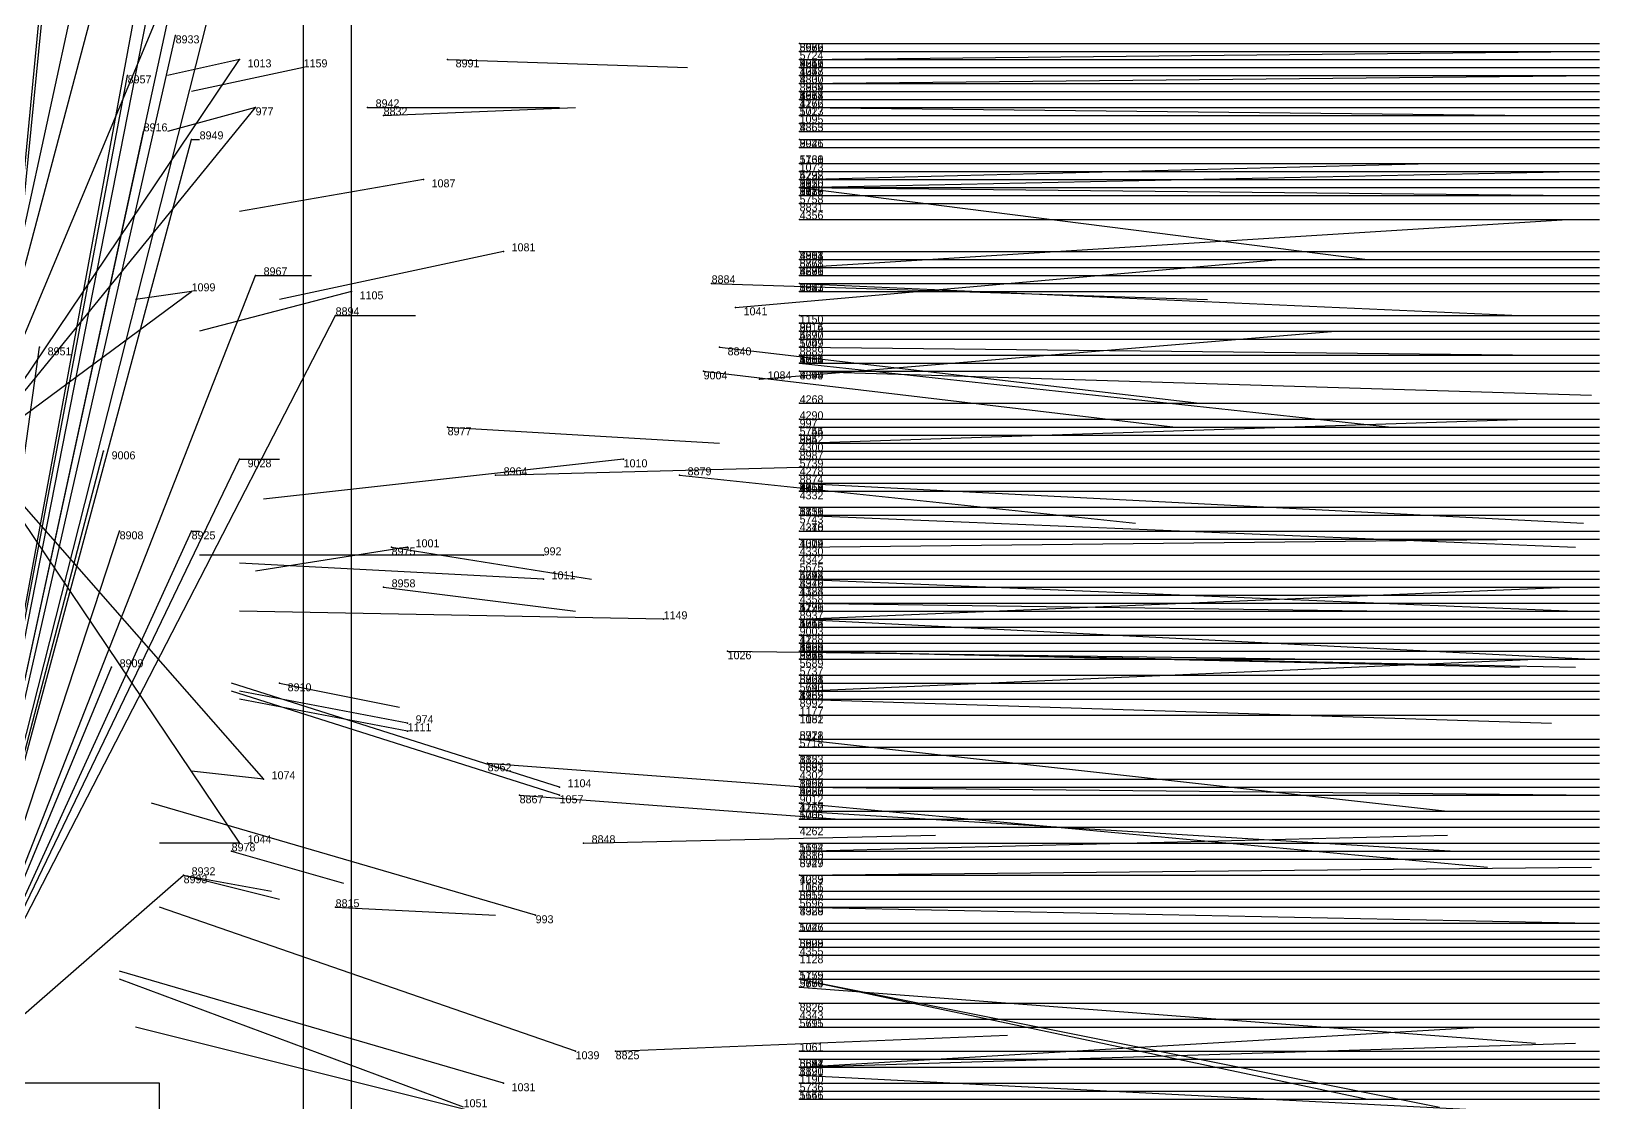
# Model space of a CAD drawing. Extents: x -0.07 to 1.1, y -0.07 to 1.1.
# Drawn here: x 0.904 to 1.1, y 0.2536 to 0.3875 of the extents above; entities that cross this region are included whole.
import ezdxf

# ---------------------------------------------------------------- set-up
doc = ezdxf.new("R2010")
doc.units = 0
for name, color, linetype in [('Clients', 3, 'CONTINUOUS'), ('Facilities', 3, 'CONTINUOUS'), ('Facilities_lines', 3, 'CONTINUOUS'), ('Min_max_boxes', 1, 'CONTINUOUS'), ('Normals', 1, 'CONTINUOUS'), ('Source_points', 5, 'CONTINUOUS'), ('Text', 3, 'CONTINUOUS')]:
    doc.layers.add(name, color=color, linetype=linetype)

msp = doc.modelspace()

# ---------------------------------------------------------------- linework, layer by layer
at = {"layer": 'Clients', "color": 5}
for p in [(0.922, 0.387, 1), (0.93, 0.384), (0.916, 0.382, 1), (0.932, 0.378), (0.918, 0.375, 1), (0.924, 0.374, 1), (0.932, 0.357, 1), (0.924, 0.355), (0.942, 0.352, 1), (0.905, 0.348, 1), (0.913, 0.335, 1), (0.93, 0.334, 1), (0.915, 0.325, 1), (0.924, 0.325, 1), (0.914, 0.308, 1), (0.933, 0.294), (0.93, 0.286), (0.923, 0.282, 1), (0.923, 0.282, 1)]:
    msp.add_point(p, dxfattribs=at)
at = {"layer": 'Facilities', "color": 3}
for p in [(1, 0.386, 0.52), (1, 0.386, 0.827), (1, 0.386, 0.888), (1, 0.385, 0.668), (0.938, 0.383), (0.956, 0.384, 1), (1, 0.384, 0.415), (1, 0.384, 0.949), (1, 0.383, 0.197), (1, 0.383, 0.305), (1, 0.383, 0.79), (1, 0.383, 0.82), (1, 0.382, 0.364), (1, 0.382, 0.395), (1, 0.381, 0.927), (1, 0.381, 0.879), (1, 0.381, 0.825), (1, 0.38, 0.727), (1, 0.379, 0.185), (1, 0.379, 0.407), (1, 0.379, 0.253), (1, 0.379, 0.468), (1, 0.379, 0.765), (0.946, 0.378, 1), (0.948, 0.377, 1), (1, 0.378, 0.036), (1, 0.378, 0.134), (1, 0.377, 0.637), (1, 0.376, 0.093), (1, 0.376, 0.38), (1, 0.375, 0.898), (1, 0.374, 0.809), (1, 0.373, 0.86), (1, 0.371, 0.224), (1, 0.371, 0.142), (1, 0.371, 0.751), (1, 0.371, 0.516), (0.953, 0.369), (1, 0.37, 0.6), (1, 0.37, 0.535), (1, 0.369, 0.146), (1, 0.369, 0.01), (1, 0.369, 0.475), (1, 0.368, 0.059), (1, 0.368, 0.152), (1, 0.368, 0.581), (1, 0.368, 0.885), (1, 0.368, 0.996), (1, 0.368, 0.949), (1, 0.367, 0.185), (1, 0.367, 0.557), (1, 0.366, 0.802), (1, 0.364, 0.297), (0.963, 0.36), (1, 0.36, 0.317), (1, 0.36, 0.286), (1, 0.36, 0.837), (1, 0.359, 0.822), (1, 0.358, 0.71), (1, 0.358, 0.668), (1, 0.358, 0.952), (1, 0.357, 0.313), (1, 0.357, 0.924), (0.944, 0.355), (0.989, 0.356, 1), (1, 0.356, 0.745), (1, 0.356, 0.969), (1, 0.355, 0.158), (1, 0.355, 0.901), (0.992, 0.353), (1, 0.352, 0.108), (1, 0.351, 0.892), (1, 0.35, 0.713), (1, 0.35, 0.818), (1, 0.349, 0.152), (1, 0.349, 0.478), (1, 0.349, 0.714), (0.99, 0.348, 1), (1, 0.348, 0.963), (1, 0.347, 0.227), (1, 0.346, 0.299), (1, 0.346, 0.572), (1, 0.346, 0.993), (0.988, 0.345, 1), (0.995, 0.344), (1, 0.345, 0.489), (1, 0.345, 0.936), (1, 0.341, 0.254), (0.956, 0.338, 1), (1, 0.339, 0.417), (1, 0.338, 0.242), (1, 0.338, 0.745), (1, 0.337, 0.566), (1, 0.336, 0.219), (1, 0.336, 0.965), (0.978, 0.334), (1, 0.335, 0.398), (1, 0.335, 0.921), (1, 0.334, 0.574), (0.962, 0.332, 1), (0.985, 0.332, 1), (1, 0.333, 0.347), (1, 0.332, 0.841), (1, 0.331, 0.113), (1, 0.331, 0.943), (1, 0.33, 0.286), (1, 0.33, 0.344), (1, 0.33, 0.704), (1, 0.33, 0.73), (1, 0.33, 0.782), (1, 0.328, 0.164), (1, 0.327, 0.677), (1, 0.327, 0.518), (1, 0.327, 0.946), (1, 0.325, 0.445), (1, 0.325, 0.312), (1, 0.325, 0.375), (1, 0.324, 0.404), (1, 0.324, 0.262), (0.949, 0.323, 1), (0.951, 0.323), (0.968, 0.322), (1, 0.323, 0.028), (1, 0.322, 0.362), (1, 0.322, 0.462), (1, 0.32, 0.543), (0.948, 0.318, 1), (0.968, 0.319), (1, 0.319, 0.491), (1, 0.319, 0.746), (1, 0.319, 0.752), (1, 0.319, 0.938), (1, 0.318, 0.251), (1, 0.318, 0.381), (1, 0.318, 0.505), (1, 0.318, 0.4), (1, 0.317, 0.394), (1, 0.316, 0.007), (1, 0.316, 0.664), (0.983, 0.314), (1, 0.315, 0.29), (1, 0.314, 0.051), (1, 0.314, 0.682), (1, 0.314, 0.724), (1, 0.314, 0.932), (1, 0.313, 0.302), (1, 0.312, 0.088), (1, 0.312, 0.786), (0.991, 0.31), (1, 0.311, 0.173), (1, 0.311, 0.274), (1, 0.311, 0.598), (1, 0.311, 0.911), (1, 0.31, 0.03), (1, 0.31, 0.356), (1, 0.31, 0.58), (1, 0.31, 0.94), (1, 0.31, 0.791), (1, 0.309, 0.665), (1, 0.309, 0.717), (1, 0.309, 0.903), (0.935, 0.306, 1), (1, 0.307, 0.591), (1, 0.307, 0.878), (1, 0.306, 0.511), (1, 0.306, 0.707), (1, 0.306, 0.762), (1, 0.305, 0.033), (1, 0.305, 0.257), (1, 0.305, 0.748), (1, 0.304, 0.903), (1, 0.304, 0.958), (1, 0.302, 0.182), (1, 0.302, 0.151), (1, 0.302, 0.092), (0.951, 0.301), (0.951, 0.3), (1, 0.299, 0.729), (1, 0.299, 0.561), (1, 0.299, 0.977), (1, 0.298, 0.646), (1, 0.297, 0.165), (0.961, 0.296, 1), (1, 0.296, 0.549), (1, 0.296, 0.87), (1, 0.296, 0.852), (0.97, 0.293), (1, 0.294, 0.352), (1, 0.294, 0.808), (1, 0.293, 0.247), (1, 0.293, 0.158), (1, 0.293, 0.454), (1, 0.293, 0.496), (1, 0.293, 0.917), (0.965, 0.292, 1), (0.97, 0.292), (1, 0.292, 0.664), (1, 0.291, 0.977), (1, 0.29, 0.006), (1, 0.29, 0.382), (1, 0.29, 0.688), (1, 0.289, 0.122), (1, 0.288, 0.499), (0.929, 0.285, 1), (0.973, 0.286, 1), (1, 0.286, 0.102), (1, 0.285, 0.32), (1, 0.285, 0.733), (1, 0.285, 0.991), (1, 0.284, 0.724), (1, 0.284, 0.879), (1, 0.282, 0.072), (1, 0.282, 0.286), (1, 0.28, 0.201), (1, 0.28, 0.119), (1, 0.28, 0.717), (1, 0.279, 0.548), (1, 0.279, 0.865), (0.942, 0.278, 1), (0.967, 0.277), (1, 0.278, 0.453), (1, 0.278, 0.946), (1, 0.276, 0.522), (1, 0.275, 0.116), (1, 0.274, 0.761), (1, 0.273, 0.347), (1, 0.273, 0.552), (1, 0.273, 0.865), (1, 0.272, 0.127), (1, 0.27, 0.629), (1, 0.269, 0.019), (1, 0.269, 0.003), (1, 0.269, 0.526), (1, 0.269, 0.63), (1, 0.268, 0.031), (1, 0.266, 0.91), (1, 0.264, 0.377), (1, 0.264, 0.561), (1, 0.263, 0.748), (0.972, 0.26), (0.977, 0.26, 1), (1, 0.26, 0.236), (1, 0.259, 0.552), (1, 0.259, 0.904), (1, 0.258, 0.727), (1, 0.258, 0.958), (1, 0.258, 0.983), (1, 0.257, 0.062), (0.963, 0.256), (1, 0.256, 0.13), (1, 0.255, 0.689), (1, 0.255, 0.693), (1, 0.254, 0.15)]:
    msp.add_point(p, dxfattribs=at)
at = {"layer": 'Facilities_lines', "color": 3}
for p, q in [((0.897, 0.335), (0.929, 0.482)), ((0.897, 0.335), (0.936, 0.482)), ((0.892, 0.255, 1), (0.912, 0.462, 1)), ((0.892, 0.255, 1), (0.944, 0.46, 1)), ((0.892, 0.255, 1), (0.936, 0.458, 1)), ((0.892, 0.255, 1), (0.927, 0.433, 1)), ((0.897, 0.335), (0.938, 0.433)), ((0.892, 0.255, 1), (0.907, 0.406, 1)), ((0.892, 0.255, 1), (0.919, 0.401, 1)), ((0.892, 0.255, 1), (0.922, 0.387, 1)), ((0.897, 0.335), (0.93, 0.384)), ((0.892, 0.255, 1), (0.916, 0.382, 1)), ((0.897, 0.335), (0.932, 0.378)), ((0.892, 0.255, 1), (0.918, 0.375, 1)), ((0.892, 0.255, 1), (0.924, 0.374, 1)), ((0.892, 0.255, 1), (0.932, 0.357, 1)), ((0.897, 0.335), (0.924, 0.355)), ((0.892, 0.255, 1), (0.942, 0.352, 1)), ((0.892, 0.255, 1), (0.905, 0.348, 1)), ((0.892, 0.255, 1), (0.913, 0.335, 1)), ((0.892, 0.255, 1), (0.93, 0.334, 1)), ((0.897, 0.335), (0.93, 0.286)), ((0.897, 0.335), (0.933, 0.294)), ((0.892, 0.255, 1), (0.915, 0.325, 1)), ((0.892, 0.255, 1), (0.924, 0.325, 1)), ((0.892, 0.255, 1), (0.914, 0.308, 1)), ((0.892, 0.255, 1), (0.923, 0.282, 1)), ((0.892, 0.255, 1), (0.923, 0.282, 1))]:
    msp.add_line(p, q, dxfattribs=at)
at = {"layer": 'Min_max_boxes', "color": 1}
for p, q in [((0.938, 0.225), (0.938, 0.546)), ((0.938, 0.225), (0.938, 0.546)), ((0.944, 0.075, 1), (0.944, 0.462, 1)), ((0.944, 0.075, 1), (0.944, 0.462, 1)), ((0.92, 0.256), (0.716, 0.256)), ((0.92, 0.256), (0.716, 0.256)), ((0.92, 0.081), (0.92, 0.256)), ((0.92, 0.081), (0.92, 0.256)), ((0.92, 0.256), (0.92, 0.256))]:
    msp.add_line(p, q, dxfattribs=at)
at = {"layer": 'Normals', "color": 1}
for p, q in [((0.922, 0.387, 1), (0.922, 0.387, 1.1)), ((1, 0.386, 0.52), (1.1, 0.386, 0.52)), ((1, 0.386, 0.827), (1.1, 0.386, 0.827)), ((1, 0.386, 0.888), (1.1, 0.386, 0.888)), ((1, 0.385, 0.668), (1.1, 0.385, 0.668)), ((1, 0.384, 0.949), (1.098, 0.385, 0.971)), ((0.93, 0.384), (0.921, 0.382, 0.1)), ((0.938, 0.383), (0.924, 0.38, 0.099)), ((0.956, 0.384, 1), (0.986, 0.383, 1.095)), ((1, 0.384, 0.415), (1.1, 0.384, 0.415)), ((1, 0.383, 0.197), (1.1, 0.383, 0.197)), ((1, 0.383, 0.305), (1.1, 0.383, 0.305)), ((1, 0.383, 0.79), (1.1, 0.383, 0.79)), ((1, 0.383, 0.82), (1.1, 0.383, 0.82)), ((0.916, 0.382, 1), (0.916, 0.382, 1.1)), ((1, 0.382, 0.364), (1.1, 0.382, 0.364)), ((1, 0.382, 0.395), (1.1, 0.382, 0.395)), ((1, 0.381, 0.927), (1.1, 0.382, 0.937)), ((1, 0.381, 0.879), (1.1, 0.381, 0.879)), ((1, 0.381, 0.825), (1.1, 0.381, 0.825)), ((1, 0.38, 0.727), (1.1, 0.38, 0.727)), ((1, 0.379, 0.185), (1.1, 0.379, 0.185)), ((1, 0.379, 0.407), (1.1, 0.379, 0.407)), ((1, 0.379, 0.253), (1.1, 0.379, 0.253)), ((1, 0.379, 0.468), (1.1, 0.379, 0.468)), ((1, 0.379, 0.765), (1.1, 0.379, 0.765)), ((0.932, 0.378), (0.921, 0.375, 0.099)), ((0.946, 0.378, 1), (0.97, 0.378, 1.097)), ((0.948, 0.377, 1), (0.972, 0.378, 1.097)), ((1, 0.378, 0.036), (1.092, 0.377, -0.003)), ((1, 0.378, 0.134), (1.1, 0.378, 0.134)), ((1, 0.377, 0.637), (1.1, 0.377, 0.637)), ((0.918, 0.375, 1), (0.918, 0.375, 1.1)), ((1, 0.376, 0.093), (1.1, 0.376, 0.092)), ((1, 0.376, 0.38), (1.1, 0.376, 0.38)), ((1, 0.375, 0.898), (1.1, 0.375, 0.898)), ((0.924, 0.374, 1), (0.925, 0.374, 1.1)), ((1, 0.374, 0.809), (1.1, 0.374, 0.809)), ((1, 0.373, 0.86), (1.1, 0.373, 0.86)), ((1, 0.371, 0.224), (1.1, 0.371, 0.224)), ((1, 0.369, 0.01), (1.079, 0.371, -0.052)), ((1, 0.371, 0.142), (1.1, 0.371, 0.142)), ((1, 0.371, 0.751), (1.1, 0.371, 0.751)), ((1, 0.371, 0.516), (1.1, 0.371, 0.516)), ((0.953, 0.369), (0.93, 0.365, 0.097)), ((1, 0.37, 0.6), (1.1, 0.37, 0.6)), ((1, 0.37, 0.535), (1.1, 0.37, 0.535)), ((1, 0.368, 0.949), (1.097, 0.37, 0.973)), ((1, 0.369, 0.146), (1.1, 0.369, 0.146)), ((1, 0.369, 0.475), (1.1, 0.369, 0.475)), ((1, 0.368, 0.059), (1.097, 0.367, 0.036)), ((1, 0.368, 0.152), (1.1, 0.368, 0.152)), ((1, 0.368, 0.581), (1.1, 0.368, 0.581)), ((1, 0.368, 0.885), (1.1, 0.368, 0.885)), ((1, 0.368, 0.996), (1.071, 0.359, 1.066)), ((1, 0.367, 0.185), (1.1, 0.367, 0.185)), ((1, 0.367, 0.557), (1.1, 0.367, 0.557)), ((1, 0.366, 0.802), (1.1, 0.366, 0.802)), ((1, 0.364, 0.297), (1.1, 0.364, 0.297)), ((1, 0.358, 0.952), (1.096, 0.364, 0.979)), ((0.963, 0.36), (0.935, 0.354, 0.096)), ((0.992, 0.353), (1.06, 0.359, -0.074)), ((1, 0.36, 0.317), (1.1, 0.36, 0.317)), ((1, 0.36, 0.286), (1.1, 0.36, 0.286)), ((1, 0.36, 0.837), (1.1, 0.36, 0.837)), ((1, 0.359, 0.822), (1.1, 0.359, 0.822)), ((0.932, 0.357, 1), (0.939, 0.357, 1.1)), ((1, 0.358, 0.71), (1.1, 0.358, 0.71)), ((1, 0.358, 0.668), (1.1, 0.358, 0.668)), ((1, 0.357, 0.313), (1.1, 0.357, 0.313)), ((1, 0.357, 0.924), (1.1, 0.357, 0.928)), ((0.924, 0.355), (0.917, 0.354, 0.1)), ((0.944, 0.355), (0.925, 0.35, 0.098)), ((0.989, 0.356, 1), (1.051, 0.354, 1.078)), ((1, 0.356, 0.745), (1.1, 0.356, 0.745)), ((1, 0.356, 0.969), (1.09, 0.352, 1.012)), ((1, 0.355, 0.158), (1.1, 0.355, 0.158)), ((1, 0.355, 0.901), (1.1, 0.355, 0.901)), ((0.942, 0.352, 1), (0.952, 0.352, 1.099)), ((1, 0.352, 0.108), (1.1, 0.352, 0.108)), ((1, 0.351, 0.892), (1.1, 0.351, 0.892)), ((0.995, 0.344), (1.067, 0.35, -0.07)), ((1, 0.35, 0.713), (1.1, 0.35, 0.713)), ((1, 0.35, 0.818), (1.1, 0.35, 0.818)), ((1, 0.349, 0.152), (1.1, 0.349, 0.152)), ((1, 0.349, 0.478), (1.1, 0.349, 0.478)), ((1, 0.349, 0.714), (1.1, 0.349, 0.714)), ((0.905, 0.348, 1), (0.905, 0.348, 1.1)), ((0.99, 0.348, 1), (1.05, 0.341, 1.08)), ((1, 0.348, 0.963), (1.093, 0.347, 1)), ((1, 0.347, 0.227), (1.1, 0.347, 0.227)), ((1, 0.346, 0.299), (1.1, 0.346, 0.299)), ((1, 0.346, 0.572), (1.1, 0.346, 0.572)), ((1, 0.346, 0.993), (1.074, 0.338, 1.06)), ((0.988, 0.345, 1), (1.047, 0.338, 1.08)), ((1, 0.345, 0.489), (1.1, 0.345, 0.489)), ((1, 0.345, 0.936), (1.099, 0.342, 0.949)), ((1, 0.341, 0.254), (1.1, 0.341, 0.254)), ((0.956, 0.338, 1), (0.99, 0.336, 1.094)), ((1, 0.339, 0.417), (1.1, 0.339, 0.417)), ((1, 0.336, 0.965), (1.091, 0.339, 1.006)), ((1, 0.338, 0.242), (1.1, 0.338, 0.242)), ((1, 0.338, 0.745), (1.1, 0.338, 0.745)), ((1, 0.337, 0.566), (1.1, 0.337, 0.566)), ((1, 0.336, 0.219), (1.1, 0.336, 0.219)), ((0.913, 0.335, 1), (0.913, 0.335, 1.1)), ((0.93, 0.334, 1), (0.935, 0.334, 1.1)), ((0.978, 0.334), (0.933, 0.329, 0.089)), ((1, 0.335, 0.398), (1.1, 0.335, 0.398)), ((1, 0.335, 0.921), (1.1, 0.335, 0.925)), ((1, 0.334, 0.574), (1.1, 0.334, 0.574)), ((0.962, 0.332, 1), (1, 0.333, 1.093)), ((0.985, 0.332, 1), (1.042, 0.326, 1.082)), ((1, 0.333, 0.347), (1.1, 0.333, 0.347)), ((1, 0.332, 0.841), (1.1, 0.332, 0.841)), ((1, 0.331, 0.113), (1.1, 0.331, 0.113)), ((1, 0.331, 0.943), (1.098, 0.326, 0.965)), ((1, 0.33, 0.286), (1.1, 0.33, 0.286)), ((1, 0.33, 0.344), (1.1, 0.33, 0.344)), ((1, 0.33, 0.704), (1.1, 0.33, 0.704)), ((1, 0.33, 0.73), (1.1, 0.33, 0.73)), ((1, 0.33, 0.782), (1.1, 0.33, 0.782)), ((1, 0.328, 0.164), (1.1, 0.328, 0.164)), ((1, 0.327, 0.677), (1.1, 0.327, 0.677)), ((1, 0.327, 0.518), (1.1, 0.327, 0.518)), ((1, 0.327, 0.946), (1.097, 0.323, 0.968)), ((0.915, 0.325, 1), (0.915, 0.325, 1.1)), ((0.924, 0.325, 1), (0.925, 0.325, 1.1)), ((1, 0.325, 0.445), (1.1, 0.325, 0.445)), ((1, 0.325, 0.312), (1.1, 0.325, 0.312)), ((1, 0.325, 0.375), (1.1, 0.325, 0.375)), ((1, 0.323, 0.028), (1.091, 0.324, -0.012)), ((1, 0.324, 0.404), (1.1, 0.324, 0.404)), ((1, 0.324, 0.262), (1.1, 0.324, 0.262)), ((0.968, 0.322), (0.925, 0.322, 0.091)), ((0.951, 0.323), (0.932, 0.32, 0.098)), ((0.949, 0.323, 1), (0.974, 0.319, 1.097)), ((1, 0.322, 0.362), (1.1, 0.322, 0.362)), ((1, 0.322, 0.462), (1.1, 0.322, 0.462)), ((0.968, 0.319), (0.93, 0.321, 0.092)), ((1, 0.32, 0.543), (1.1, 0.32, 0.543)), ((0.948, 0.318, 1), (0.972, 0.315, 1.097)), ((1, 0.319, 0.491), (1.1, 0.319, 0.491)), ((1, 0.319, 0.746), (1.1, 0.319, 0.746)), ((1, 0.319, 0.752), (1.1, 0.319, 0.752)), ((1, 0.319, 0.938), (1.097, 0.315, 0.961)), ((1, 0.314, 0.051), (1.096, 0.318, 0.023)), ((1, 0.318, 0.251), (1.1, 0.318, 0.251)), ((1, 0.318, 0.381), (1.1, 0.318, 0.381)), ((1, 0.318, 0.505), (1.1, 0.318, 0.505)), ((1, 0.318, 0.4), (1.1, 0.318, 0.4)), ((1, 0.317, 0.394), (1.1, 0.317, 0.394)), ((1, 0.316, 0.007), (1.074, 0.315, -0.06)), ((1, 0.316, 0.664), (1.1, 0.316, 0.664)), ((0.983, 0.314), (0.93, 0.315, 0.085)), ((1, 0.315, 0.29), (1.1, 0.315, 0.29)), ((1, 0.314, 0.682), (1.1, 0.314, 0.682)), ((1, 0.314, 0.724), (1.1, 0.314, 0.724)), ((1, 0.314, 0.932), (1.099, 0.309, 0.945)), ((1, 0.313, 0.302), (1.1, 0.313, 0.302)), ((1, 0.312, 0.088), (1.1, 0.312, 0.087)), ((1, 0.312, 0.786), (1.1, 0.312, 0.786)), ((0.991, 0.31), (1.065, 0.309, -0.067)), ((1, 0.311, 0.173), (1.1, 0.311, 0.173)), ((1, 0.311, 0.274), (1.1, 0.311, 0.274)), ((1, 0.311, 0.598), (1.1, 0.311, 0.598)), ((1, 0.311, 0.911), (1.1, 0.311, 0.911)), ((1, 0.31, 0.03), (1.09, 0.308, -0.013)), ((1, 0.31, 0.356), (1.1, 0.31, 0.356)), ((1, 0.31, 0.58), (1.1, 0.31, 0.58)), ((1, 0.31, 0.94), (1.097, 0.308, 0.962)), ((1, 0.31, 0.791), (1.1, 0.31, 0.791)), ((0.914, 0.308, 1), (0.914, 0.308, 1.1)), ((1, 0.305, 0.033), (1.092, 0.309, -0.007)), ((1, 0.309, 0.665), (1.1, 0.309, 0.665)), ((1, 0.309, 0.717), (1.1, 0.309, 0.717)), ((1, 0.309, 0.903), (1.1, 0.309, 0.903)), ((0.97, 0.293), (0.929, 0.306, 0.09)), ((0.935, 0.306, 1), (0.95, 0.303, 1.099)), ((1, 0.307, 0.591), (1.1, 0.307, 0.591)), ((1, 0.307, 0.878), (1.1, 0.307, 0.878)), ((1, 0.306, 0.511), (1.1, 0.306, 0.511)), ((1, 0.306, 0.707), (1.1, 0.306, 0.707)), ((1, 0.306, 0.762), (1.1, 0.306, 0.762)), ((0.97, 0.292), (0.929, 0.305, 0.09)), ((0.951, 0.301), (0.93, 0.305, 0.098)), ((0.951, 0.3), (0.93, 0.304, 0.098)), ((1, 0.305, 0.257), (1.1, 0.305, 0.257)), ((1, 0.305, 0.748), (1.1, 0.305, 0.748)), ((1, 0.304, 0.903), (1.1, 0.304, 0.903)), ((1, 0.304, 0.958), (1.094, 0.301, 0.991)), ((1, 0.302, 0.182), (1.1, 0.302, 0.182)), ((1, 0.302, 0.151), (1.1, 0.302, 0.151)), ((1, 0.302, 0.092), (1.1, 0.302, 0.092)), ((1, 0.299, 0.729), (1.1, 0.299, 0.729)), ((1, 0.299, 0.561), (1.1, 0.299, 0.561)), ((1, 0.299, 0.977), (1.081, 0.29, 1.035)), ((1, 0.298, 0.646), (1.1, 0.298, 0.646)), ((1, 0.297, 0.165), (1.1, 0.297, 0.165)), ((0.933, 0.294), (0.924, 0.295, 0.1)), ((0.961, 0.296, 1), (1.001, 0.293, 1.092)), ((1, 0.296, 0.549), (1.1, 0.296, 0.549)), ((1, 0.296, 0.87), (1.1, 0.296, 0.87)), ((1, 0.296, 0.852), (1.1, 0.296, 0.852)), ((1, 0.294, 0.352), (1.1, 0.294, 0.352)), ((1, 0.294, 0.808), (1.1, 0.294, 0.808)), ((1, 0.293, 0.247), (1.1, 0.293, 0.247)), ((1, 0.293, 0.158), (1.1, 0.293, 0.158)), ((1, 0.293, 0.454), (1.1, 0.293, 0.454)), ((1, 0.293, 0.496), (1.1, 0.293, 0.496)), ((1, 0.293, 0.917), (1.1, 0.292, 0.927)), ((0.967, 0.277), (0.919, 0.291, 0.087)), ((0.965, 0.292, 1), (1.005, 0.289, 1.092)), ((1, 0.292, 0.664), (1.1, 0.292, 0.664)), ((1, 0.291, 0.977), (1.086, 0.283, 1.027)), ((1, 0.29, 0.006), (1.082, 0.285, -0.051)), ((1, 0.29, 0.382), (1.1, 0.29, 0.382)), ((1, 0.29, 0.688), (1.1, 0.29, 0.688)), ((1, 0.289, 0.122), (1.1, 0.289, 0.122)), ((0.973, 0.286, 1), (1.017, 0.287, 1.09)), ((1, 0.288, 0.499), (1.1, 0.288, 0.499)), ((1, 0.285, 0.991), (1.081, 0.287, 1.05)), ((0.93, 0.286), (0.92, 0.286, 0.1)), ((0.929, 0.285, 1), (0.943, 0.281, 1.099)), ((1, 0.286, 0.102), (1.1, 0.286, 0.102)), ((1, 0.285, 0.32), (1.1, 0.285, 0.32)), ((1, 0.285, 0.733), (1.1, 0.285, 0.733)), ((1, 0.284, 0.724), (1.1, 0.284, 0.724)), ((1, 0.284, 0.879), (1.1, 0.284, 0.879)), ((1, 0.282, 0.072), (1.099, 0.283, 0.062)), ((0.923, 0.282, 1), (0.934, 0.28, 1.099)), ((0.923, 0.282, 1), (0.935, 0.279, 1.099)), ((1, 0.282, 0.286), (1.1, 0.282, 0.286)), ((1, 0.28, 0.201), (1.1, 0.28, 0.201)), ((1, 0.28, 0.119), (1.1, 0.28, 0.119)), ((1, 0.28, 0.717), (1.1, 0.28, 0.717)), ((1, 0.279, 0.548), (1.1, 0.279, 0.548)), ((1, 0.279, 0.865), (1.1, 0.279, 0.865)), ((0.972, 0.26), (0.92, 0.278, 0.084)), ((0.942, 0.278, 1), (0.962, 0.277, 1.098)), ((1, 0.278, 0.453), (1.1, 0.278, 0.453)), ((1, 0.278, 0.946), (1.099, 0.276, 0.961)), ((1, 0.276, 0.522), (1.1, 0.276, 0.522)), ((1, 0.275, 0.116), (1.1, 0.275, 0.116)), ((1, 0.274, 0.761), (1.1, 0.274, 0.761)), ((1, 0.273, 0.347), (1.1, 0.273, 0.347)), ((1, 0.273, 0.552), (1.1, 0.273, 0.552)), ((1, 0.273, 0.865), (1.1, 0.273, 0.865)), ((1, 0.272, 0.127), (1.1, 0.272, 0.127)), ((0.963, 0.256), (0.915, 0.27, 0.086)), ((0.958, 0.253), (0.915, 0.269, 0.089)), ((1, 0.27, 0.629), (1.1, 0.27, 0.629)), ((1, 0.269, 0.019), (1.08, 0.253, -0.039)), ((1, 0.269, 0.003), (1.071, 0.254, -0.066)), ((1, 0.269, 0.526), (1.1, 0.269, 0.526)), ((1, 0.269, 0.63), (1.1, 0.269, 0.63)), ((1, 0.268, 0.031), (1.092, 0.261, -0.008)), ((1, 0.266, 0.91), (1.1, 0.266, 0.91)), ((0.969, 0.25), (0.917, 0.263, 0.085)), ((1, 0.264, 0.377), (1.1, 0.264, 0.377)), ((1, 0.264, 0.561), (1.1, 0.264, 0.561)), ((1, 0.263, 0.748), (1.1, 0.263, 0.748)), ((1, 0.258, 0.983), (1.085, 0.263, 1.035)), ((0.977, 0.26, 1), (1.026, 0.262, 1.087)), ((1, 0.258, 0.958), (1.097, 0.261, 0.981)), ((1, 0.26, 0.236), (1.1, 0.26, 0.236)), ((1, 0.259, 0.552), (1.1, 0.259, 0.552)), ((1, 0.259, 0.904), (1.1, 0.259, 0.904)), ((1, 0.258, 0.727), (1.1, 0.258, 0.727)), ((1, 0.257, 0.062), (1.098, 0.252, 0.045)), ((1, 0.256, 0.13), (1.1, 0.256, 0.13)), ((1, 0.255, 0.689), (1.1, 0.255, 0.689)), ((1, 0.255, 0.693), (1.1, 0.255, 0.693)), ((1, 0.254, 0.15), (1.1, 0.254, 0.15))]:
    msp.add_line(p, q, dxfattribs=at)
at = {"layer": 'Source_points', "color": 5}
for p in [(0.922, 0.387, 1), (1, 0.386, 0.52), (1, 0.386, 0.827), (1, 0.386, 0.888), (1, 0.385, 0.668), (0.93, 0.384), (0.938, 0.383), (0.956, 0.384, 1), (1, 0.384, 0.415), (1, 0.384, 0.949), (1, 0.383, 0.197), (1, 0.383, 0.305), (1, 0.383, 0.79), (1, 0.383, 0.82), (0.916, 0.382, 1), (1, 0.382, 0.364), (1, 0.382, 0.395), (1, 0.381, 0.927), (1, 0.381, 0.879), (1, 0.381, 0.825), (1, 0.38, 0.727), (1, 0.379, 0.185), (1, 0.379, 0.407), (1, 0.379, 0.253), (1, 0.379, 0.468), (1, 0.379, 0.765), (0.932, 0.378), (0.946, 0.378, 1), (0.948, 0.377, 1), (1, 0.378, 0.036), (1, 0.378, 0.134), (1, 0.377, 0.637), (0.918, 0.375, 1), (1, 0.376, 0.093), (1, 0.376, 0.38), (1, 0.375, 0.898), (0.924, 0.374, 1), (1, 0.374, 0.809), (1, 0.373, 0.86), (1, 0.371, 0.224), (1, 0.371, 0.142), (1, 0.371, 0.751), (1, 0.371, 0.516), (0.953, 0.369), (1, 0.37, 0.6), (1, 0.37, 0.535), (1, 0.369, 0.146), (1, 0.369, 0.01), (1, 0.369, 0.475), (1, 0.368, 0.059), (1, 0.368, 0.152), (1, 0.368, 0.581), (1, 0.368, 0.885), (1, 0.368, 0.996), (1, 0.368, 0.949), (1, 0.367, 0.185), (1, 0.367, 0.557), (1, 0.366, 0.802), (1, 0.364, 0.297), (0.963, 0.36), (1, 0.36, 0.317), (1, 0.36, 0.286), (1, 0.36, 0.837), (1, 0.359, 0.822), (0.932, 0.357, 1), (1, 0.358, 0.71), (1, 0.358, 0.668), (1, 0.358, 0.952), (1, 0.357, 0.313), (1, 0.357, 0.924), (0.924, 0.355), (0.944, 0.355), (0.989, 0.356, 1), (1, 0.356, 0.745), (1, 0.356, 0.969), (1, 0.355, 0.158), (1, 0.355, 0.901), (0.992, 0.353), (0.942, 0.352, 1), (1, 0.352, 0.108), (1, 0.351, 0.892), (1, 0.35, 0.713), (1, 0.35, 0.818), (1, 0.349, 0.152), (1, 0.349, 0.478), (1, 0.349, 0.714), (0.905, 0.348, 1), (0.99, 0.348, 1), (1, 0.348, 0.963), (1, 0.347, 0.227), (1, 0.346, 0.299), (1, 0.346, 0.572), (1, 0.346, 0.993), (0.988, 0.345, 1), (0.995, 0.344), (1, 0.345, 0.489), (1, 0.345, 0.936), (1, 0.341, 0.254), (0.956, 0.338, 1), (1, 0.339, 0.417), (1, 0.338, 0.242), (1, 0.338, 0.745), (1, 0.337, 0.566), (1, 0.336, 0.219), (1, 0.336, 0.965), (0.913, 0.335, 1), (0.93, 0.334, 1), (0.978, 0.334), (1, 0.335, 0.398), (1, 0.335, 0.921), (1, 0.334, 0.574), (0.962, 0.332, 1), (0.985, 0.332, 1), (1, 0.333, 0.347), (1, 0.332, 0.841), (1, 0.331, 0.113), (1, 0.331, 0.943), (1, 0.33, 0.286), (1, 0.33, 0.344), (1, 0.33, 0.704), (1, 0.33, 0.73), (1, 0.33, 0.782), (1, 0.328, 0.164), (1, 0.327, 0.677), (1, 0.327, 0.518), (1, 0.327, 0.946), (0.915, 0.325, 1), (0.924, 0.325, 1), (1, 0.325, 0.445), (1, 0.325, 0.312), (1, 0.325, 0.375), (1, 0.324, 0.404), (1, 0.324, 0.262), (0.949, 0.323, 1), (0.951, 0.323), (0.968, 0.322), (1, 0.323, 0.028), (1, 0.322, 0.362), (1, 0.322, 0.462), (1, 0.32, 0.543), (0.948, 0.318, 1), (0.968, 0.319), (1, 0.319, 0.491), (1, 0.319, 0.746), (1, 0.319, 0.752), (1, 0.319, 0.938), (1, 0.318, 0.251), (1, 0.318, 0.381), (1, 0.318, 0.505), (1, 0.318, 0.4), (1, 0.317, 0.394), (1, 0.316, 0.007), (1, 0.316, 0.664), (0.983, 0.314), (1, 0.315, 0.29), (1, 0.314, 0.051), (1, 0.314, 0.682), (1, 0.314, 0.724), (1, 0.314, 0.932), (1, 0.313, 0.302), (1, 0.312, 0.088), (1, 0.312, 0.786), (0.991, 0.31), (1, 0.311, 0.173), (1, 0.311, 0.274), (1, 0.311, 0.598), (1, 0.311, 0.911), (1, 0.31, 0.03), (1, 0.31, 0.356), (1, 0.31, 0.58), (1, 0.31, 0.94), (1, 0.31, 0.791), (0.914, 0.308, 1), (1, 0.309, 0.665), (1, 0.309, 0.717), (1, 0.309, 0.903), (0.935, 0.306, 1), (1, 0.307, 0.591), (1, 0.307, 0.878), (1, 0.306, 0.511), (1, 0.306, 0.707), (1, 0.306, 0.762), (1, 0.305, 0.033), (1, 0.305, 0.257), (1, 0.305, 0.748), (1, 0.304, 0.903), (1, 0.304, 0.958), (1, 0.302, 0.182), (1, 0.302, 0.151), (1, 0.302, 0.092), (0.951, 0.301), (0.951, 0.3), (1, 0.299, 0.729), (1, 0.299, 0.561), (1, 0.299, 0.977), (1, 0.298, 0.646), (1, 0.297, 0.165), (0.961, 0.296, 1), (1, 0.296, 0.549), (1, 0.296, 0.87), (1, 0.296, 0.852), (0.933, 0.294), (0.97, 0.293), (1, 0.294, 0.352), (1, 0.294, 0.808), (1, 0.293, 0.247), (1, 0.293, 0.158), (1, 0.293, 0.454), (1, 0.293, 0.496), (1, 0.293, 0.917), (0.965, 0.292, 1), (0.97, 0.292), (1, 0.292, 0.664), (1, 0.291, 0.977), (1, 0.29, 0.006), (1, 0.29, 0.382), (1, 0.29, 0.688), (1, 0.289, 0.122), (1, 0.288, 0.499), (0.929, 0.285, 1), (0.93, 0.286), (0.973, 0.286, 1), (1, 0.286, 0.102), (1, 0.285, 0.32), (1, 0.285, 0.733), (1, 0.285, 0.991), (1, 0.284, 0.724), (1, 0.284, 0.879), (0.923, 0.282, 1), (0.923, 0.282, 1), (1, 0.282, 0.072), (1, 0.282, 0.286), (1, 0.28, 0.201), (1, 0.28, 0.119), (1, 0.28, 0.717), (1, 0.279, 0.548), (1, 0.279, 0.865), (0.942, 0.278, 1), (0.967, 0.277), (1, 0.278, 0.453), (1, 0.278, 0.946), (1, 0.276, 0.522), (1, 0.275, 0.116), (1, 0.274, 0.761), (1, 0.273, 0.347), (1, 0.273, 0.552), (1, 0.273, 0.865), (1, 0.272, 0.127), (1, 0.27, 0.629), (1, 0.269, 0.019), (1, 0.269, 0.003), (1, 0.269, 0.526), (1, 0.269, 0.63), (1, 0.268, 0.031), (1, 0.266, 0.91), (1, 0.264, 0.377), (1, 0.264, 0.561), (1, 0.263, 0.748), (0.972, 0.26), (0.977, 0.26, 1), (1, 0.26, 0.236), (1, 0.259, 0.552), (1, 0.259, 0.904), (1, 0.258, 0.727), (1, 0.258, 0.958), (1, 0.258, 0.983), (1, 0.257, 0.062), (0.963, 0.256), (1, 0.256, 0.13), (1, 0.255, 0.689), (1, 0.255, 0.693), (1, 0.254, 0.15)]:
    msp.add_point(p, dxfattribs=at)

# ---------------------------------------------------------------- texts
at = {"layer": 'Text', "color": 3}
for s, p in [('8933', (0.922, 0.386, 1)), ('5686', (1, 0.385, 0.52)), ('5724', (1, 0.384, 0.668)), ('8969', (1, 0.385, 0.827)), ('8972', (1, 0.385, 0.888)), ('1013', (0.931, 0.383)), ('1159', (0.938, 0.383)), ('8991', (0.957, 0.383, 1)), ('4269', (1, 0.383, 0.415)), ('4273', (1, 0.382, 0.364)), ('4357', (1, 0.382, 0.305)), ('8846', (1, 0.383, 0.79)), ('8851', (1, 0.383, 0.949)), ('9017', (1, 0.383, 0.82)), ('1048', (1, 0.382, 0.197)), ('8957', (0.916, 0.381, 1)), ('4307', (1, 0.381, 0.395)), ('8830', (1, 0.381, 0.927)), ('8869', (1, 0.38, 0.879)), ('8934', (1, 0.38, 0.825)), ('8942', (0.947, 0.378, 1)), ('4317', (1, 0.379, 0.468)), ('4266', (1, 0.378, 0.407)), ('4272', (1, 0.378, 0.253)), ('5668', (1, 0.379, 0.727)), ('8974', (1, 0.379, 0.765)), ('1083', (1, 0.379, 0.185)), ('1162', (1, 0.378, 0.134)), ('977', (0.932, 0.377)), ('8832', (0.948, 0.377, 1)), ('5713', (1, 0.377, 0.637)), ('1027', (1, 0.377, 0.036)), ('1095', (1, 0.376, 0.093)), ('8916', (0.918, 0.375, 1)), ('8949', (0.925, 0.374, 1)), ('4353', (1, 0.375, 0.38)), ('8865', (1, 0.375, 0.898)), ('8941', (1, 0.373, 0.86)), ('9026', (1, 0.373, 0.809)), ('5738', (1, 0.371, 0.751)), ('5760', (1, 0.371, 0.516)), ('1131', (1, 0.371, 0.142)), ('1073', (1, 0.37, 0.224)), ('1087', (0.954, 0.368)), ('4298', (1, 0.369, 0.475)), ('5723', (1, 0.369, 0.6)), ('5732', (1, 0.369, 0.535)), ('985', (1, 0.368, 0.146)), ('8920', (1, 0.368, 0.996)), ('1015', (1, 0.368, 0.152)), ('1125', (1, 0.368, 0.01)), ('5673', (1, 0.367, 0.581)), ('5758', (1, 0.366, 0.557)), ('978', (1, 0.367, 0.059)), ('8817', (1, 0.367, 0.885)), ('8926', (1, 0.367, 0.949)), ('1139', (1, 0.367, 0.185)), ('4356', (1, 0.364, 0.297)), ('8831', (1, 0.365, 0.802)), ('1081', (0.964, 0.36)), ('4303', (1, 0.359, 0.317)), ('4311', (1, 0.359, 0.286)), ('5761', (1, 0.358, 0.668)), ('8834', (1, 0.359, 0.837)), ('8983', (1, 0.359, 0.822)), ('8878', (1, 0.358, 0.952)), ('8967', (0.933, 0.357, 1)), ('8884', (0.989, 0.356, 1)), ('4281', (1, 0.357, 0.313)), ('5699', (1, 0.357, 0.71)), ('8876', (1, 0.357, 0.924)), ('1099', (0.924, 0.355)), ('1105', (0.945, 0.354)), ('5683', (1, 0.355, 0.745)), ('8827', (1, 0.355, 0.901)), ('8981', (1, 0.355, 0.969)), ('1047', (1, 0.355, 0.158)), ('8894', (0.942, 0.352, 1)), ('1041', (0.993, 0.352)), ('8816', (1, 0.35, 0.818)), ('9014', (1, 0.35, 0.892)), ('1150', (1, 0.351, 0.108)), ('4297', (1, 0.349, 0.478)), ('5670', (1, 0.349, 0.713)), ('5749', (1, 0.348, 0.714)), ('1007', (1, 0.348, 0.152)), ('8951', (0.906, 0.347, 1)), ('8840', (0.991, 0.347, 1)), ('4301', (1, 0.346, 0.299)), ('5768', (1, 0.346, 0.572)), ('8889', (1, 0.347, 0.963)), ('8886', (1, 0.346, 0.993)), ('1014', (1, 0.346, 0.227)), ('9004', (0.988, 0.344, 1)), ('1084', (0.996, 0.344)), ('4344', (1, 0.344, 0.489)), ('8899', (1, 0.344, 0.936)), ('4268', (1, 0.341, 0.254)), ('4290', (1, 0.339, 0.417)), ('8977', (0.956, 0.337, 1)), ('5745', (1, 0.337, 0.745)), ('5754', (1, 0.337, 0.566)), ('997', (1, 0.338, 0.242)), ('4300', (1, 0.335, 0.398)), ('995', (1, 0.336, 0.219)), ('8842', (1, 0.336, 0.965)), ('9006', (0.914, 0.334, 1)), ('9028', (0.931, 0.333, 1)), ('1010', (0.978, 0.333)), ('5739', (1, 0.333, 0.574)), ('8987', (1, 0.334, 0.921)), ('8964', (0.963, 0.332, 1)), ('8879', (0.986, 0.332, 1)), ('4278', (1, 0.332, 0.347)), ('8874', (1, 0.331, 0.841)), ('4350', (1, 0.33, 0.344)), ('4332', (1, 0.329, 0.286)), ('5667', (1, 0.33, 0.704)), ('5719', (1, 0.33, 0.73)), ('8914', (1, 0.33, 0.943)), ('9018', (1, 0.33, 0.782)), ('1154', (1, 0.33, 0.113)), ('5751', (1, 0.327, 0.518)), ('8819', (1, 0.327, 0.946)), ('1136', (1, 0.327, 0.164)), ('4276', (1, 0.325, 0.445)), ('4310', (1, 0.325, 0.312)), ('4348', (1, 0.325, 0.375)), ('5743', (1, 0.326, 0.677)), ('8908', (0.915, 0.324, 1)), ('8925', (0.924, 0.324, 1)), ('1001', (0.952, 0.323)), ('4304', (1, 0.323, 0.404)), ('4319', (1, 0.323, 0.262)), ('1072', (1, 0.323, 0.028)), ('8975', (0.949, 0.322, 1)), ('992', (0.968, 0.322)), ('4330', (1, 0.322, 0.362)), ('4342', (1, 0.321, 0.462)), ('1011', (0.969, 0.319)), ('4274', (1, 0.319, 0.491)), ('5675', (1, 0.32, 0.543)), ('5692', (1, 0.319, 0.746)), ('5748', (1, 0.319, 0.752)), ('8958', (0.949, 0.318, 1)), ('4340', (1, 0.318, 0.505)), ('4346', (1, 0.318, 0.4)), ('4328', (1, 0.317, 0.381)), ('8979', (1, 0.318, 0.938)), ('1184', (1, 0.317, 0.251)), ('4358', (1, 0.316, 0.394)), ('4291', (1, 0.315, 0.29)), ('5726', (1, 0.315, 0.664)), ('1179', (1, 0.315, 0.007)), ('1149', (0.983, 0.314)), ('4315', (1, 0.313, 0.302)), ('5662', (1, 0.313, 0.682)), ('5742', (1, 0.313, 0.724)), ('8937', (1, 0.314, 0.932)), ('1064', (1, 0.313, 0.051)), ('4288', (1, 0.311, 0.274)), ('9003', (1, 0.312, 0.786)), ('1183', (1, 0.311, 0.088)), ('1026', (0.991, 0.309)), ('4323', (1, 0.31, 0.356)), ('5664', (1, 0.31, 0.598)), ('5690', (1, 0.31, 0.58)), ('5746', (1, 0.309, 0.717)), ('8904', (1, 0.31, 0.94)), ('8950', (1, 0.31, 0.911)), ('996', (1, 0.309, 0.03)), ('8872', (1, 0.309, 0.903)), ('8924', (1, 0.309, 0.791)), ('1198', (1, 0.31, 0.173)), ('8909', (0.915, 0.308, 1)), ('5689', (1, 0.308, 0.665)), ('5737', (1, 0.307, 0.591)), ('8910', (0.936, 0.305, 1)), ('5704', (1, 0.306, 0.707)), ('5693', (1, 0.305, 0.511)), ('5740', (1, 0.305, 0.748)), ('8821', (1, 0.306, 0.762)), ('8968', (1, 0.306, 0.878)), ('4282', (1, 0.304, 0.257)), ('8959', (1, 0.304, 0.903)), ('8992', (1, 0.303, 0.958)), ('1165', (1, 0.304, 0.033)), ('974', (0.952, 0.301)), ('1177', (1, 0.302, 0.092)), ('1082', (1, 0.301, 0.182)), ('1151', (1, 0.301, 0.151)), ('1111', (0.951, 0.3)), ('5712', (1, 0.299, 0.729)), ('5728', (1, 0.299, 0.561)), ('8971', (1, 0.299, 0.977)), ('5718', (1, 0.298, 0.646)), ('8962', (0.961, 0.295, 1)), ('5691', (1, 0.295, 0.549)), ('8853', (1, 0.296, 0.87)), ('8883', (1, 0.295, 0.852)), ('1123', (1, 0.296, 0.165)), ('1074', (0.934, 0.294)), ('4302', (1, 0.294, 0.352)), ('1104', (0.971, 0.293)), ('4280', (1, 0.292, 0.454)), ('4337', (1, 0.292, 0.496)), ('5656', (1, 0.292, 0.664)), ('8995', (1, 0.293, 0.808)), ('9025', (1, 0.292, 0.917)), ('1097', (1, 0.293, 0.247)), ('1168', (1, 0.293, 0.158)), ('8867', (0.965, 0.291, 1)), ('1057', (0.97, 0.291)), ('4267', (1, 0.29, 0.382)), ('9012', (1, 0.291, 0.977)), ('1119', (1, 0.29, 0.006)), ('5706', (1, 0.289, 0.688)), ('1065', (1, 0.289, 0.122)), ('1044', (0.931, 0.286)), ('8848', (0.974, 0.286, 1)), ('4262', (1, 0.287, 0.499)), ('8978', (0.929, 0.285, 1)), ('4316', (1, 0.284, 0.32)), ('5694', (1, 0.285, 0.733)), ('8880', (1, 0.284, 0.991)), ('1112', (1, 0.285, 0.102)), ('8932', (0.924, 0.282, 1)), ('5747', (1, 0.283, 0.724)), ('8929', (1, 0.283, 0.879)), ('8993', (0.923, 0.281, 1)), ('4283', (1, 0.281, 0.286)), ('1089', (1, 0.281, 0.072)), ('1056', (1, 0.28, 0.201)), ('1161', (1, 0.28, 0.119)), ('8815', (0.942, 0.278, 1)), ('5657', (1, 0.279, 0.717)), ('5696', (1, 0.278, 0.548)), ('8915', (1, 0.279, 0.865)), ('993', (0.967, 0.276)), ('4329', (1, 0.277, 0.453)), ('8988', (1, 0.277, 0.946)), ('5727', (1, 0.275, 0.522)), ('1046', (1, 0.275, 0.116)), ('4355', (1, 0.272, 0.347)), ('5698', (1, 0.273, 0.552)), ('8829', (1, 0.273, 0.761)), ('8903', (1, 0.273, 0.865)), ('1128', (1, 0.271, 0.127)), ('5759', (1, 0.269, 0.629)), ('5674', (1, 0.268, 0.526)), ('5730', (1, 0.268, 0.63)), ('983', (1, 0.268, 0.019)), ('986', (1, 0.268, 0.031)), ('1175', (1, 0.269, 0.003)), ('4343', (1, 0.264, 0.377)), ('8826', (1, 0.265, 0.91)), ('5695', (1, 0.263, 0.748)), ('5711', (1, 0.263, 0.561)), ('1061', (1, 0.26, 0.236)), ('1039', (0.972, 0.259)), ('8825', (0.977, 0.259, 1)), ('5672', (1, 0.258, 0.552)), ('5697', (1, 0.258, 0.727)), ('8844', (1, 0.258, 0.958)), ('8881', (1, 0.258, 0.904)), ('8891', (1, 0.257, 0.983)), ('1120', (1, 0.257, 0.062)), ('1190', (1, 0.256, 0.13)), ('1031', (0.964, 0.255)), ('5736', (1, 0.255, 0.693)), ('5661', (1, 0.254, 0.689)), ('1146', (1, 0.254, 0.15)), ('1051', (0.958, 0.253))]:
    msp.add_text(s, height=0.001, dxfattribs=at).set_placement(p)

doc.saveas('drawing.dxf')
